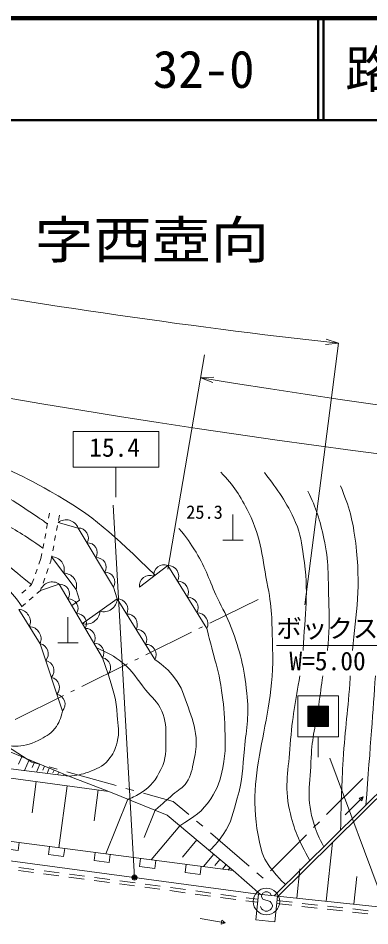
# Model space of a CAD drawing. Units: millimetres, scale not verified. Extents: x 40000 to 680000, y 20000 to 380000.
# Drawn here: x 148316 to 182806, y 291092 to 380000 of the extents above; entities that cross this region are included whole.
import ezdxf
from ezdxf.enums import TextEntityAlignment as Align

# ---------------------------------------------------------------- set-up
doc = ezdxf.new("R2010")
doc.units = ezdxf.units.MM
doc.header["$LTSCALE"] = 1000
doc.header["$PDMODE"] = 32
doc.header["$PDSIZE"] = 500
doc.linetypes.add('CHAIN', pattern=[18.5, 12, -1.5, 3.5, -1.5])
for name, color, linetype, lineweight in [('M-BGD', 7, 'Continuous', 13), ('M-BMK', 2, 'CHAIN', 13), ('M-BMK-ROW', 30, 'Continuous', 13), ('M-STR-HTXT', 7, 'Continuous', 13), ('M-STR-STRC', 7, 'Continuous', 13), ('M-TTL', 2, 'Continuous', 140), ('M-TTL-LINE', 7, 'Continuous', 50)]:
    doc.layers.add(name, color=color, linetype=linetype, lineweight=lineweight)
doc.layers.add('M-BMK-HTXT', color=7, linetype='Continuous')
doc.layers.add('M-TTL-TXT', color=7, linetype='Continuous')
doc.styles.add('ＭＳ ゴシック', font='')
doc.styles.get('ＭＳ ゴシック').set_extended_font_data('MS Gothic')

msp = doc.modelspace()

# ---------------------------------------------------------------- linework, layer by layer
at = {"layer": 'M-BGD'}
for p, q in [((151299, 331010), (151393, 331503)), ((152274, 330785), (152375, 331315)), ((169374, 331377), (169374, 328877)), ((151110, 330028), (151204, 330519)), ((152085, 329803), (152179, 330294)), ((150922, 329046), (151016, 329537)), ((151897, 328821), (151991, 329312)), ((150733, 328064), (150828, 328555)), ((151708, 327838), (151803, 328330)), ((168374, 328877), (170374, 328877)), ((150544, 327079), (150639, 327573)), ((151512, 326817), (151614, 327347)), ((150342, 326504), (150544, 327079)), ((151420, 326555), (151512, 326817)), ((150009, 325561), (150175, 326032)), ((151087, 325611), (151254, 326083)), ((149443, 324341), (149640, 324514)), ((149640, 324514), (149843, 325089)), ((150755, 324668), (150921, 325140)), ((148690, 323683), (149066, 324012)), ((150162, 323642), (150496, 323934)), ((150496, 323934), (150589, 324197)), ((149409, 322984), (149786, 323313)), ((154624, 320692), (158037, 323118)), ((171853, 323072), (167114, 320734)), ((148657, 322326), (149033, 322655)), ((153196, 321319), (153196, 318819)), ((166397, 320380), (166038, 320203)), ((165321, 319849), (160837, 317636)), ((152196, 318819), (154196, 318819)), ((159043, 316751), (154560, 314539)), ((160120, 317282), (159761, 317105)), ((153842, 314185), (153484, 314008)), ((152766, 313654), (148028, 311316)), ((173435, 294043), (189132, 309552)), ((173729, 293913), (189082, 309080)), ((148662, 307654), (148361, 306925)), ((149390, 307352), (148952, 306293)), ((149920, 307133), (149701, 306603)), ((150450, 306914), (150131, 306144)), ((150912, 306723), (150753, 306338)), ((151374, 306532), (151160, 306013)), ((151836, 306341), (151729, 306082)), ((152298, 306150), (152188, 305883)), ((152760, 305959), (152705, 305826)), ((150089, 305223), (149677, 302176)), ((153275, 305746), (157198, 304260)), ((153136, 304810), (152315, 298746)), ((156168, 304400), (155757, 301368)), ((159070, 303502), (156901, 298148)), ((180385, 301953), (182138, 303736)), ((181741, 303600), (182138, 303736)), ((182008, 303337), (181741, 303600)), ((182138, 303736), (182008, 303337)), ((161747, 302417), (160662, 299740)), ((164165, 300902), (161365, 297565)), ((148318, 298461), (148422, 299255)), ((151396, 298866), (151293, 298073)), ((165833, 299502), (164433, 297833)), ((178513, 293505), (179126, 299259)), ((146831, 298655), (148318, 298461)), ((151293, 298073), (152780, 297879)), ((152780, 297879), (152884, 298672)), ((155859, 298284), (155755, 297491)), ((157242, 297296), (157346, 298090)), ((167502, 298102), (166490, 296896)), ((155755, 297491), (157242, 297296)), ((160321, 297701), (160217, 296908)), ((161705, 296714), (161808, 297507)), ((164783, 297119), (164679, 296326)), ((168104, 297596), (167599, 296993)), ((168707, 297090), (168342, 296654)), ((148338, 296519), (149825, 296321)), ((148381, 296816), (149868, 296618)), ((150817, 296189), (152303, 295991)), ((150859, 296486), (152346, 296288)), ((153337, 296156), (154824, 295958)), ((160217, 296908), (161705, 296714)), ((164679, 296326), (166167, 296131)), ((166167, 296131), (166270, 296925)), ((169090, 296769), (168907, 296551)), ((169389, 296518), (172075, 294174)), ((175636, 293812), (175942, 296689)), ((153295, 295859), (154782, 295661)), ((155773, 295529), (157260, 295331)), ((155816, 295826), (157303, 295628)), ((158251, 295199), (159738, 295001)), ((158294, 295496), (159781, 295298)), ((181228, 293216), (181517, 295931)), ((160729, 294870), (162216, 294672)), ((160772, 295167), (162259, 294969)), ((163207, 294540), (164694, 294342)), ((163250, 294837), (164737, 294639)), ((165728, 294507), (167215, 294309)), ((165685, 294210), (167172, 294012)), ((168164, 293880), (169650, 293682)), ((168206, 294177), (169693, 293979)), ((170642, 293550), (171794, 293397)), ((170684, 293847), (171833, 293694)), ((173696, 293564), (175172, 293401)), ((173663, 293266), (175139, 293103)), ((176133, 292993), (177624, 292829)), ((176166, 293292), (177657, 293127)), ((178618, 292719), (180109, 292555)), ((178651, 293017), (180141, 292853)), ((181135, 292743), (182626, 292578)), ((166158, 291821), (168620, 291385)), ((168218, 291266), (168283, 291635)), ((168283, 291635), (168620, 291385)), ((181102, 292445), (182593, 292280)), ((168620, 291385), (168218, 291266))]:
    msp.add_line(p, q, dxfattribs=at)
for points in [[(161735, 317176), (158037, 323118), (157679, 324279), (154199, 330060), (152240, 330607)], [(153581, 322469), (154318, 323007), (153993, 324024), (151593, 327238)], [(166815, 320207), (162999, 326395), (160213, 324270)], [(157138, 315742), (156588, 317344), (152355, 324558), (150496, 323934)], [(152660, 312136), (150479, 318730), (148387, 322090)], [(97506, 317051), (108345, 319194), (125861, 315545), (144713, 309286), (153275, 305746)], [(78479, 317415), (87753, 315123), (97025, 316594), (122854, 308910), (157198, 304260), (162930, 301938), (169389, 296518)], [(153275, 305746), (122952, 309582), (97506, 317051)], [(77942, 314499), (86709, 312464), (109785, 305227), (134891, 301021), (169389, 296518)], [(172075, 294174), (136329, 298947), (109563, 303437), (77645, 312879)], [(173739, 294014), (204310, 290757), (239855, 288702), (263733, 288283), (286887, 288585), (316970, 289297), (334364, 290301), (345047, 290686)]]:
    msp.add_lwpolyline(points, dxfattribs=at)
msp.add_lwpolyline([(171639, 291676), (173497, 291497), (173739, 294014), (171881, 294193)], close=True, dxfattribs=at)
for centre, radius, start, end in [((153008, 329577), 1285, 22.04847, 126.72476), ((154239, 329099), 961, 329.72272, 92.37334), ((155109, 327654), 961, 329.72272, 92.37334), ((151588, 325982), 1256, 343.75241, 89.75888), ((155979, 326209), 961, 329.72272, 92.37334), ((162617, 325452), 1018, 67.90773, 186.76122), ((162986, 325319), 1076, 334.02071, 89.29935), ((152788, 324376), 1256, 343.75241, 89.75888), ((156849, 324764), 961, 329.72272, 92.37334), ((161223, 324390), 1018, 67.90773, 186.76122), ((151652, 323572), 1211, 54.49851, 162.58267), ((152391, 323609), 950, 328.66595, 92.1446), ((163940, 323772), 1076, 334.02071, 89.29935), ((153237, 322166), 950, 328.66595, 92.1446), ((156693, 323201), 1346, 254.35385, 356.46733), ((158061, 322103), 1016, 332.4061, 91.39573), ((164894, 322225), 1076, 334.02071, 89.29935), ((148291, 320865), 1229, 338.29798, 85.53285), ((154987, 321988), 1346, 254.35385, 356.46733), ((154084, 320723), 950, 328.66595, 92.1446), ((158986, 320618), 1016, 332.4061, 91.39573), ((165848, 320678), 1076, 334.02071, 89.29935), ((149337, 319185), 1229, 338.29798, 85.53285), ((154931, 319280), 950, 328.66595, 92.1446), ((159911, 319132), 1016, 332.4061, 91.39573), ((150274, 317748), 1004, 318.42242, 78.18058), ((155777, 317837), 950, 328.66595, 92.1446), ((160835, 317647), 1016, 332.4061, 91.39573), ((150819, 316099), 1004, 318.42242, 78.18058), ((156421, 316391), 967, 317.82047, 80.05855), ((151364, 314451), 1004, 318.42242, 78.18058), ((151909, 312803), 1004, 318.42242, 78.18058)]:
    msp.add_arc(centre, radius, start, end, dxfattribs=at)
for points, knots in [([(87248, 340403), (87218, 340332), (87188, 340261), (87157, 340188), (86727, 339173), (86469, 338610), (85970, 337627), (84819, 335356), (83439, 334462), (82560, 332072), (82198, 331088), (81453, 330436), (81875, 329476), (82635, 327742), (84051, 327315), (85835, 326680), (88333, 325792), (89937, 325799), (92584, 325957), (93487, 326011), (93983, 326147), (94875, 326300), (96974, 326662), (98175, 326767), (100234, 327311), (102932, 328024), (104337, 328765), (106952, 329737), (108825, 330434), (109857, 330869), (111738, 331544), (117021, 333439), (119891, 334918), (125398, 336004), (128169, 336550), (129789, 336382), (132611, 336507), (133742, 336557), (134380, 336631), (135510, 336556), (138268, 336373), (139853, 336183), (142475, 335313), (145748, 334228), (147367, 333022), (150241, 331119), (150617, 330870), (150755, 330792), (151195, 330472)], [0, 0, 0, 0, 1, 1, 1, 2, 2, 2, 3, 3, 3, 4, 4, 4, 5, 5, 5, 6, 6, 6, 7, 7, 7, 8, 8, 8, 9, 9, 9, 10, 10, 10, 11, 11, 11, 12, 12, 12, 13, 13, 13, 14, 14, 14, 15, 15, 15, 16, 16, 16, 16]), ([(88329, 339991), (88309, 339948), (88288, 339903), (88267, 339859), (87772, 338803), (87430, 338242), (86947, 337181), (86039, 335189), (85253, 334166), (84699, 332049), (84537, 331430), (84316, 331052), (84460, 330428), (84609, 329778), (84862, 329418), (85366, 328980), (86470, 328019), (87509, 328165), (88939, 327849), (91386, 327308), (92876, 327414), (95356, 327778), (101406, 328666), (104412, 330777), (110187, 332785), (114691, 334351), (117068, 335691), (121682, 336893), (123998, 337496), (125331, 337687), (127686, 338110), (128974, 338342), (129692, 338522), (130996, 338634), (133152, 338820), (134387, 338873), (136537, 338625), (139088, 338330), (140562, 338225), (143000, 337417), (146419, 336285), (148285, 335438), (151428, 333680), (155932, 331161), (157412, 329537), (161769, 325457)], [0, 0, 0, 0, 1, 1, 1, 2, 2, 2, 3, 3, 3, 4, 4, 4, 5, 5, 5, 6, 6, 6, 7, 7, 7, 8, 8, 8, 9, 9, 9, 10, 10, 10, 11, 11, 11, 12, 12, 12, 13, 13, 13, 14, 14, 14, 15, 15, 15, 15]), ([(168180, 335531), (169498, 334184), (170086, 333250), (170924, 331561), (172235, 328921), (172228, 327143), (172806, 324252), (173263, 321966), (173188, 320631), (173271, 318301), (173547, 310602), (170190, 306061), (172147, 298609), (172416, 297583), (172819, 297069), (173493, 296248), (173871, 295787), (174031, 295605), (174546, 295142)], [0, 0, 0, 0, 1, 1, 1, 2, 2, 2, 3, 3, 3, 4, 4, 4, 5, 5, 5, 6, 6, 6, 6]), ([(172458, 335484), (173852, 333721), (174591, 332658), (175517, 330611), (176067, 329395), (176077, 328600), (176292, 327283), (176871, 323739), (176410, 321679), (176279, 318091), (176279, 318084), (176278, 318077), (176278, 318070)], [0, 0, 0, 0, 1, 1, 1, 2, 2, 2, 3, 3, 3, 4, 4, 4, 4]), ([(150740, 328098), (148794, 329441), (148156, 329832), (146402, 330772), (143959, 332080), (142512, 332734), (139840, 333469), (137677, 334065), (136409, 334241), (134171, 334391), (132168, 334526), (131033, 334492), (129033, 334323), (125576, 334032), (123603, 333917), (120243, 333058), (117407, 332333), (115827, 331852), (113107, 330773), (108615, 328992), (106297, 327518), (101790, 325773), (100111, 325123), (99145, 324779), (97375, 324446), (94800, 323963), (93290, 323920), (90677, 324106), (86996, 324368), (84805, 324617), (81457, 326168), (80819, 326463), (80225, 326687), (79723, 326990)], [0, 0, 0, 0, 1, 1, 1, 2, 2, 2, 3, 3, 3, 4, 4, 4, 5, 5, 5, 6, 6, 6, 7, 7, 7, 8, 8, 8, 9, 9, 9, 10, 10, 10, 11, 11, 11, 11]), ([(176739, 333674), (177559, 331945), (177891, 330899), (178303, 329031), (178806, 326754), (178701, 325410), (178768, 323080), (178818, 321360), (178868, 320389), (178712, 318676), (178692, 318455), (178667, 318256), (178639, 318070)], [0, 0, 0, 0, 1, 1, 1, 2, 2, 2, 3, 3, 3, 4, 4, 4, 4]), ([(179924, 334206), (180802, 332101), (181131, 330824), (181418, 328561), (181945, 324408), (181462, 321698), (181096, 318070)], [0, 0, 0, 0, 1, 1, 1, 2, 2, 2, 2]), ([(149640, 324514), (147465, 326281), (146822, 326825), (144867, 328094), (143174, 329194), (142221, 329828), (140388, 330674), (138766, 331423), (137817, 331781), (136090, 332234), (133851, 332820), (132547, 333047), (130235, 333147), (127115, 333282), (125320, 333200), (122261, 332571), (119753, 332055), (118321, 331746), (115963, 330745), (111773, 328965), (109161, 328297), (105526, 325556), (104694, 324927), (104211, 324541), (103632, 323673), (103054, 322808), (103110, 322108), (103072, 321068), (103038, 320138), (102981, 319390), (103666, 318760), (103877, 318566), (103996, 318454), (104266, 318340)], [0, 0, 0, 0, 1, 1, 1, 2, 2, 2, 3, 3, 3, 4, 4, 4, 5, 5, 5, 6, 6, 6, 7, 7, 7, 8, 8, 8, 9, 9, 9, 10, 10, 10, 11, 11, 11, 11]), ([(164085, 330028), (164919, 328994), (165159, 328635), (165760, 327684), (166795, 326045), (167036, 324941), (167861, 323187), (168386, 322070), (168778, 321485), (169209, 320328), (170113, 317906), (170451, 316459), (170748, 313890), (170993, 311766), (170719, 310549), (170503, 308422), (170310, 306532), (170327, 305435), (169804, 303608), (169394, 302178), (169275, 301280), (168429, 300056), (167964, 299383), (167744, 299098), (167074, 298460)], [0, 0, 0, 0, 1, 1, 1, 2, 2, 2, 3, 3, 3, 4, 4, 4, 5, 5, 5, 6, 6, 6, 7, 7, 7, 8, 8, 8, 8]), ([(108355, 319187), (108070, 319758), (107957, 320106), (107959, 320726), (107963, 321628), (108367, 322139), (108985, 322795), (109628, 323477), (110025, 323863), (110854, 324302), (114042, 325992), (116112, 326370), (119620, 327215), (123786, 328218), (126181, 328579), (130447, 328976), (132261, 329145), (133290, 329109), (135110, 329028), (137125, 328939), (138260, 328764), (140222, 328293), (141749, 327926), (142649, 327755), (144036, 327019), (145155, 326426), (145649, 325858), (146536, 324955), (147461, 324015), (148115, 323218), (148693, 322358)], [0, 0, 0, 0, 1, 1, 1, 2, 2, 2, 3, 3, 3, 4, 4, 4, 5, 5, 5, 6, 6, 6, 7, 7, 7, 8, 8, 8, 9, 9, 9, 10, 10, 10, 10]), ([(164165, 300902), (165610, 301822), (166353, 302224), (167205, 303547), (167892, 304616), (168150, 305330), (168389, 306578), (168707, 308248), (168632, 309227), (168573, 310926), (168521, 312396), (168414, 313219), (168183, 314671), (167970, 316005), (167711, 316725), (167380, 318034), (167166, 318885), (167096, 319156), (166815, 320207)], [0, 0, 0, 0, 1, 1, 1, 2, 2, 2, 3, 3, 3, 4, 4, 4, 5, 5, 5, 6, 6, 6, 6]), ([(159070, 303502), (159681, 303707), (159920, 303842), (160410, 304155), (161383, 304777), (161801, 305380), (162318, 306412), (162858, 307491), (162795, 308257), (162799, 309464), (162803, 310517), (162820, 311165), (162399, 312131), (161991, 313066), (161459, 313416), (160816, 314208), (159954, 315270), (159614, 316024), (158537, 316868), (157646, 317567), (157193, 317797), (156022, 318309)], [0, 0, 0, 0, 1, 1, 1, 2, 2, 2, 3, 3, 3, 4, 4, 4, 5, 5, 5, 6, 6, 6, 7, 7, 7, 7]), ([(161735, 317176), (162659, 316504), (163028, 316201), (163652, 315390), (164401, 314418), (164564, 313697), (164973, 312540), (165382, 311386), (165664, 310727), (165761, 309507), (165830, 308634), (165712, 308135), (165546, 307275), (165378, 306410), (165294, 305883), (164823, 305138), (164451, 304549), (164011, 304415), (163489, 303952), (162810, 303351), (162596, 303164), (161747, 302417)], [0, 0, 0, 0, 1, 1, 1, 2, 2, 2, 3, 3, 3, 4, 4, 4, 5, 5, 5, 6, 6, 6, 7, 7, 7, 7]), ([(157138, 315742), (157680, 313938), (157928, 313317), (158040, 311706), (158111, 310682), (158278, 310073), (158022, 309079), (157831, 308341), (157645, 307912), (157149, 307333), (156573, 306658), (156036, 306469), (155205, 306159), (154483, 305889), (154143, 305838), (153275, 305746)], [0, 0, 0, 0, 1, 1, 1, 2, 2, 2, 3, 3, 3, 4, 4, 4, 5, 5, 5, 5]), ([(175929, 315570), (175559, 313090), (175168, 311532), (175004, 308861), (174850, 306359), (174396, 304892), (174933, 302444), (175380, 300408), (175803, 299525), (176929, 297496)], [0, 0, 0, 0, 1, 1, 1, 2, 2, 2, 3, 3, 3, 3]), ([(178193, 315570), (178043, 314564), (177954, 313840), (177791, 312696), (177505, 310699), (177133, 309600), (177056, 307585), (176957, 305018), (176511, 303443), (177352, 301016), (177654, 300143), (177777, 299744), (178297, 298847)], [0, 0, 0, 0, 1, 1, 1, 2, 2, 2, 3, 3, 3, 4, 4, 4, 4]), ([(180886, 315570), (180882, 315506), (180878, 315442), (180874, 315377), (180686, 312242), (180370, 310501), (180188, 307366), (180033, 304674), (180006, 303780), (179937, 300467)], [0, 0, 0, 0, 1, 1, 1, 2, 2, 2, 3, 3, 3, 3]), ([(145510, 308957), (147496, 308743), (148642, 308379), (150294, 309261), (150979, 309626), (151428, 309810), (151908, 310419), (152361, 310995), (152467, 311375), (152660, 312136)], [0, 0, 0, 0, 1, 1, 1, 2, 2, 2, 3, 3, 3, 3])]:
    msp.add_open_spline(points, degree=3, knots=knots, dxfattribs=at)
msp.add_open_spline([(183349, 315570), (183138, 312161), (182858, 308817), (182422, 302922)], degree=3, dxfattribs=at)
at = {"layer": 'M-BMK'}
msp.add_arc((271265, 1142911), 865602, 256.78872, 271.72199, dxfattribs=at)
at = {"layer": 'M-BMK-ROW'}
for p, q in [((146093, 309401), (149667, 307134)), ((149667, 307134), (150407, 306927)), ((151370, 306658), (152140, 306443)), ((153103, 306174), (157919, 304830)), ((178565, 301986), (182103, 305520)), ((158882, 304561), (159653, 304346)), ((160616, 304077), (163518, 303267)), ((163518, 303267), (165044, 301994)), ((165812, 301354), (166427, 300842)), ((177292, 300714), (177858, 301279)), ((167194, 300200), (170978, 296932)), ((173047, 296474), (176584, 300007)), ((171734, 296278), (172333, 295761)), ((172333, 295761), (172339, 295767))]:
    msp.add_line(p, q, dxfattribs=at)
at = {"layer": 'M-STR-HTXT'}
for p, q in [((179726, 348160), (178511, 348545)), ((176415, 322520), (179726, 348160)), ((179726, 348160), (178456, 348048)), ((162996, 326016), (166606, 347011)), ((166222, 344779), (167496, 344822)), ((166222, 344779), (167415, 344328))]:
    msp.add_line(p, q, dxfattribs=at)
msp.add_lwpolyline([(192174, 295202), (194886, 318558), (173636, 318558)], dxfattribs=at)
for centre, radius, start, end in [((249788, 984851), 640534, 255.40081, 263.7204), ((289574, 1163239), 832675, 255.88187, 272.86392), ((283457, 1052092), 716962, 260.58894, 278.25064)]:
    msp.add_arc(centre, radius, start, end, dxfattribs=at)
at = {"layer": 'M-STR-STRC'}
for p, q in [((153699, 339528), (162099, 339528)), ((153699, 336028), (153699, 339528)), ((162099, 336028), (162099, 339528)), ((162099, 336028), (153699, 336028)), ((157899, 336028), (157899, 333096)), ((157628, 332289), (159724, 295823)), ((175739, 313616), (179739, 313616)), ((175739, 309616), (175739, 313616)), ((179739, 313616), (179739, 309616)), ((176739, 312616), (178739, 312616)), ((176739, 312616), (176739, 310616)), ((176739, 312580), (176776, 312616)), ((176739, 312438), (176917, 312616)), ((176739, 312297), (177059, 312616)), ((176739, 312155), (177200, 312616)), ((176739, 312014), (177341, 312616)), ((176739, 311872), (177483, 312616)), ((176739, 311731), (177624, 312616)), ((176739, 311590), (177766, 312616)), ((176739, 311448), (177907, 312616)), ((176739, 311307), (178048, 312616)), ((176739, 311165), (178190, 312616)), ((176739, 311024), (178331, 312616)), ((176739, 310883), (178473, 312616)), ((176739, 310741), (178614, 312616)), ((178681, 310616), (176739, 312558)), ((178539, 310616), (176739, 312416)), ((178398, 310616), (176739, 312275)), ((178257, 310616), (176739, 312133)), ((176756, 310616), (178739, 312600)), ((178739, 310699), (176822, 312616)), ((176897, 310616), (178739, 312458)), ((178739, 310840), (176964, 312616)), ((177038, 310616), (178739, 312317)), ((178739, 310982), (177105, 312616)), ((177180, 310616), (178739, 312175)), ((178739, 311123), (177247, 312616)), ((178739, 311265), (177388, 312616)), ((178739, 311406), (177529, 312616)), ((178739, 311548), (177671, 312616)), ((178739, 311689), (177812, 312616)), ((178739, 311830), (177954, 312616)), ((178739, 311972), (178095, 312616)), ((178739, 312113), (178237, 312616)), ((178739, 312255), (178378, 312616)), ((178739, 312396), (178519, 312616)), ((178739, 312538), (178661, 312616)), ((178739, 312616), (178739, 310616)), ((178115, 310616), (176739, 311992)), ((177974, 310616), (176739, 311851)), ((177832, 310616), (176739, 311709)), ((177691, 310616), (176739, 311568)), ((177550, 310616), (176739, 311426)), ((177408, 310616), (176739, 311285)), ((177321, 310616), (178739, 312034)), ((177463, 310616), (178739, 311893)), ((177604, 310616), (178739, 311751)), ((177746, 310616), (178739, 311610)), ((177887, 310616), (178739, 311468)), ((178028, 310616), (178739, 311327)), ((178170, 310616), (178739, 311185)), ((177267, 310616), (176739, 311143)), ((177125, 310616), (176739, 311002)), ((176984, 310616), (176739, 310861)), ((176842, 310616), (176739, 310719)), ((178739, 310616), (176739, 310616)), ((178311, 310616), (178739, 311044)), ((178453, 310616), (178739, 310903)), ((178594, 310616), (178739, 310761)), ((178735, 310616), (178739, 310620)), ((179739, 309616), (175739, 309616)), ((177739, 309616), (177739, 307616)), ((178886, 307509), (184324, 292886)), ((172310, 294300), (172191, 294063)), ((172546, 294418), (172310, 294300)), ((172782, 294418), (172546, 294418)), ((173019, 294300), (172782, 294418)), ((173137, 294063), (173019, 294300)), ((172191, 294063), (172191, 293945)), ((172191, 293945), (172310, 293709)), ((172310, 293709), (173019, 293472)), ((173019, 293472), (173137, 293354)), ((172191, 292763), (172073, 293000)), ((172310, 292645), (172191, 292763)), ((172546, 292527), (172310, 292645)), ((172782, 292527), (172546, 292527)), ((173019, 292645), (172782, 292527)), ((173137, 292763), (173019, 292645)), ((173137, 293354), (173255, 293118)), ((173255, 293000), (173137, 292763)), ((173255, 293118), (173255, 293000))]:
    msp.add_line(p, q, dxfattribs=at)
for centre, radius in [((159724, 295823), 150), ((159724, 295823), 120), ((159724, 295823), 90), ((159724, 295823), 60), ((159724, 295823), 30), ((172664, 293472), 1300)]:
    msp.add_circle(centre, radius, dxfattribs=at)
msp.add_point((159724, 295823), dxfattribs=at)
at = {"layer": 'M-TTL'}
msp.add_line((680000, 380000), (40000, 380000), dxfattribs=at)
at = {"layer": 'M-TTL-LINE'}
for p, q in [((177750, 380000), (177750, 370000)), ((178250, 380000), (178250, 370000)), ((40000, 370000), (680000, 370000))]:
    msp.add_line(p, q, dxfattribs=at)

# ---------------------------------------------------------------- texts
at = {"layer": 'M-BGD', "style": 'ＭＳ ゴシック'}
msp.add_text('25.3', height=1320, dxfattribs=at).set_placement((164795, 330565), align=Align.BOTTOM_LEFT)
at = {"layer": 'M-BMK-HTXT', "style": 'ＭＳ ゴシック', "width": 1.15}
msp.add_text('字西壺向', height=3666, dxfattribs=at).set_placement((161432, 355355), align=Align.BOTTOM_CENTER)
at = {"layer": 'M-STR-HTXT', "style": 'ＭＳ ゴシック'}
msp.add_text('ボックス\u3000L=33.20', height=1833, dxfattribs=at).set_placement((173636, 318758), align=Align.BOTTOM_LEFT)
msp.add_text('W=5.00\u3000H=5.00', height=1833, dxfattribs=at).set_placement((183651, 315570), align=Align.BOTTOM_CENTER)
at = {"layer": 'M-STR-STRC', "style": 'ＭＳ ゴシック'}
msp.add_text('15.4', height=1833, dxfattribs=at).set_placement((155286, 336491), align=Align.BOTTOM_LEFT)
at = {"layer": 'M-TTL-TXT', "style": 'ＭＳ ゴシック'}
for s, p in [('路 線 名', (180380, 375000)), ('32-0', (161521, 375000))]:
    msp.add_text(s, height=3666, dxfattribs=at).set_placement(p, align=Align.MIDDLE_LEFT)

doc.saveas('drawing.dxf')
